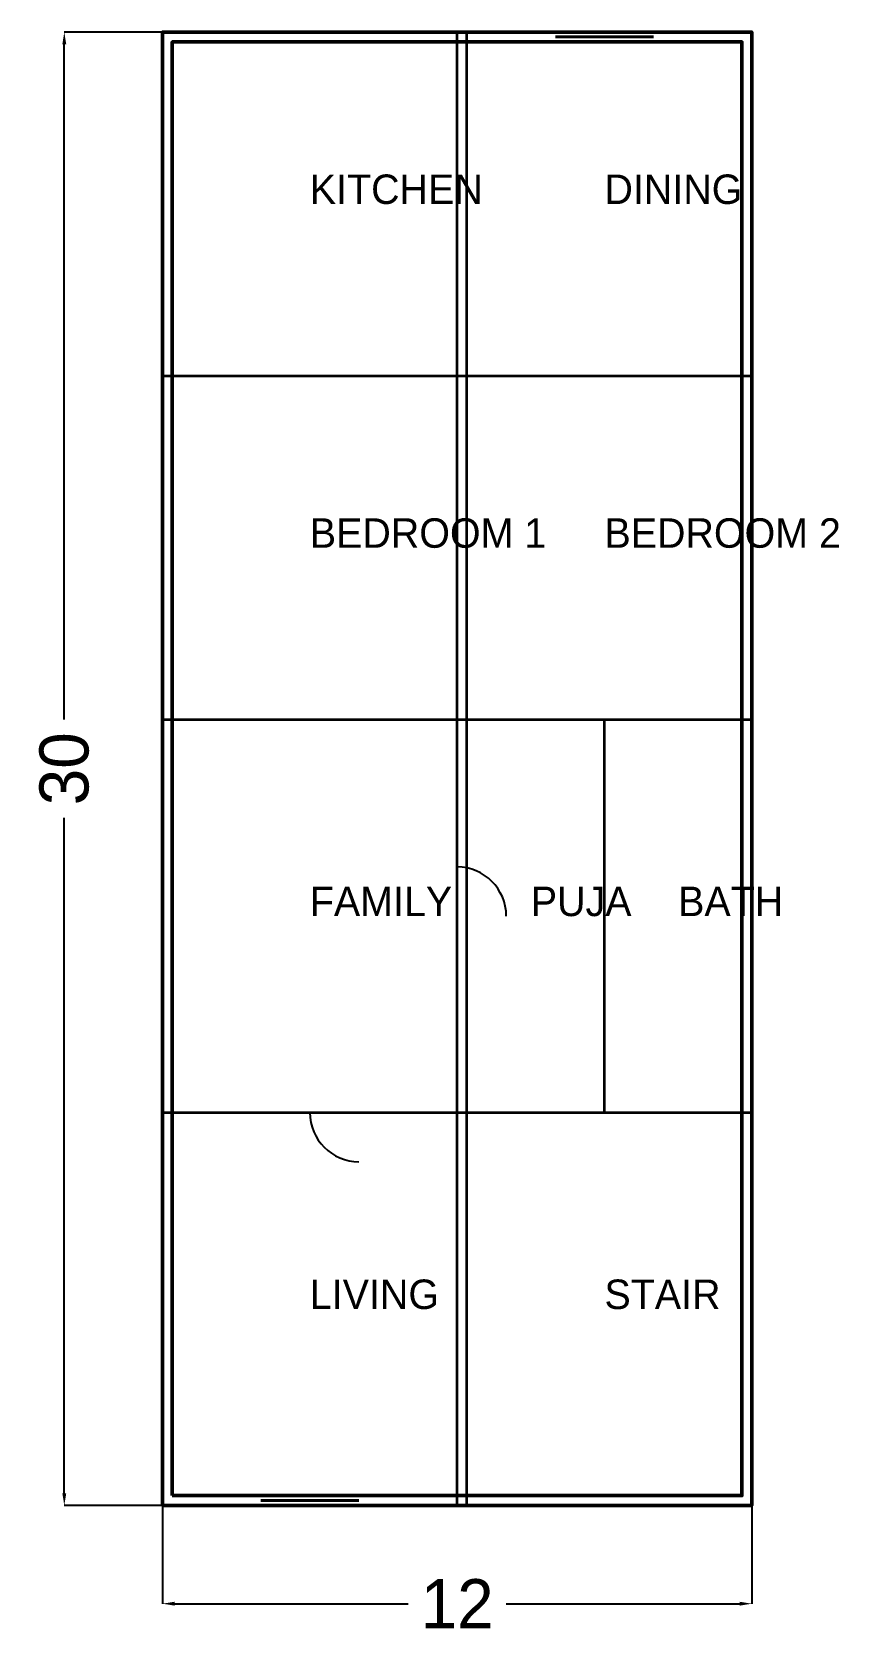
# Model space of a CAD drawing. Header units: metres. Extents: x -2.7 to 13.8, y -2.7 to 30.
import ezdxf

# ---------------------------------------------------------------- set-up
doc = ezdxf.new("R2010")
doc.units = ezdxf.units.M
for name, color, linetype in [('DIMENSIONS', 1, 'Continuous'), ('DOORS', 6, 'Continuous'), ('TEXT', 2, 'Continuous'), ('WALLS', 7, 'Continuous'), ('WINDOWS', 4, 'Continuous')]:
    doc.layers.add(name, color=color, linetype=linetype)
doc.dimstyles.get("Standard").update_dxf_attribs({"dimtxt": 2.5, "dimasz": 2.5, "dimexe": 1.25, "dimexo": 0.625, "dimtad": 1, "dimcen": 2.5, "dimazin": 3, "dimtfac": 1, "dimtmove": 0, "dimatfit": 3})

# ---------------------------------------------------------------- blocks, each defined once
blk = doc.blocks.new('_CLOSEDFILLED')
at = {"color": 0, "linetype": 'BYBLOCK'}
blk.add_solid([(-1, 0.16), (0, 0), (-1, -0.16)], dxfattribs=at)
blk = doc.blocks.new('*D1')
for p, q in [((0, 0), (0, -2)), ((12, 0), (12, -2)), ((0.25, -2), (5, -2)), ((7, -2), (11.75, -2))]:
    blk.add_line(p, q)
at = {"layer": 'Defpoints'}
for p in [(0, 0), (12, 0), (0, -2)]:
    blk.add_point(p, dxfattribs=at)
at = {"layer": 'DIMENSIONS', "xscale": 0.25, "yscale": 0.25, "rotation": 180}
blk.add_blockref('_CLOSEDFILLED', (0, -2), dxfattribs=at)
at = {"layer": 'DIMENSIONS', "xscale": 0.25, "yscale": 0.25}
blk.add_blockref('_CLOSEDFILLED', (12, -2), dxfattribs=at)
at = {"layer": 'DIMENSIONS', "insert": (6, -2), "char_height": 1, "attachment_point": 5}
blk.add_mtext('12', dxfattribs=at)
blk = doc.blocks.new('*D2')
for p, q in [((0, 30), (-2, 30)), ((-2, 16), (-2, 29.75)), ((-2, 0.25), (-2, 14)), ((0, 0), (-2, 0))]:
    blk.add_line(p, q)
at = {"layer": 'Defpoints'}
for p in [(0, 30), (-2, 0), (0, 0)]:
    blk.add_point(p, dxfattribs=at)
at = {"layer": 'DIMENSIONS', "xscale": 0.25, "yscale": 0.25}
for p, rotation in [((-2, 30), 90), ((-2, 0), 270)]:
    blk.add_blockref('_CLOSEDFILLED', p, dxfattribs=dict(at, rotation=rotation))
at = {"layer": 'DIMENSIONS', "insert": (-2, 15), "char_height": 1, "attachment_point": 5, "rotation": 90}
blk.add_mtext('30', dxfattribs=at)

msp = doc.modelspace()

# ---------------------------------------------------------------- linework, layer by layer
at = {"layer": 'DOORS'}
for centre, start, end in [((6, 12), 0, 90), ((4, 8), 180, 270)]:
    msp.add_arc(centre, 1, start, end, dxfattribs=at)
at = {"layer": 'WALLS', "lineweight": 35}
for p, q in [((6, 0), (6, 30)), ((6.2, 0), (6.2, 30)), ((0, 23), (6, 23)), ((6, 23), (12, 23)), ((0, 16), (6, 16)), ((6, 16), (12, 16)), ((9, 8), (9, 16)), ((0, 8), (6, 8)), ((6, 8), (12, 8))]:
    msp.add_line(p, q, dxfattribs=at)
at = {"layer": 'WALLS', "lineweight": 50}
for points in [[(0, 0), (12, 0), (12, 30), (0, 30)], [(0.2, 0.2), (11.8, 0.2), (11.8, 29.8), (0.2, 29.8)]]:
    msp.add_lwpolyline(points, close=True, dxfattribs=at)
at = {"layer": 'WINDOWS', "lineweight": 40}
for p, q in [((8, 30), (10, 30)), ((8, 29.9), (10, 29.9)), ((2, 0.1), (4, 0.1)), ((2, 0), (4, 0))]:
    msp.add_line(p, q, dxfattribs=at)

# ---------------------------------------------------------------- texts
at = {"layer": 'TEXT'}
for s, p in [('KITCHEN', (3, 26.5)), ('DINING', (9, 26.5)), ('BEDROOM 1', (3, 19.5)), ('BEDROOM 2', (9, 19.5)), ('FAMILY', (3, 12)), ('PUJA', (7.5, 12)), ('BATH', (10.5, 12)), ('LIVING', (3, 4)), ('STAIR', (9, 4))]:
    msp.add_text(s, height=0.6, dxfattribs=at).set_placement(p)

# ---------------------------------------------------------------- dimensions: what is measured, and where the dimension line sits
at = {"layer": 'DIMENSIONS'}
dim = msp.add_linear_dim(base=(-2, 0), p1=(0, 0), p2=(0, 30), angle=90, dimstyle='Standard', dxfattribs=at)
dim.commit()
dim.dimension.update_dxf_attribs({"geometry": '*D2', "text_midpoint": (-2, 15)})
dim = msp.add_linear_dim(base=(0, -2), p1=(0, 0), p2=(12, 0), dimstyle='Standard', dxfattribs=at)
dim.commit()
dim.dimension.update_dxf_attribs({"geometry": '*D1', "text_midpoint": (6, -2)})

doc.saveas('drawing.dxf')
